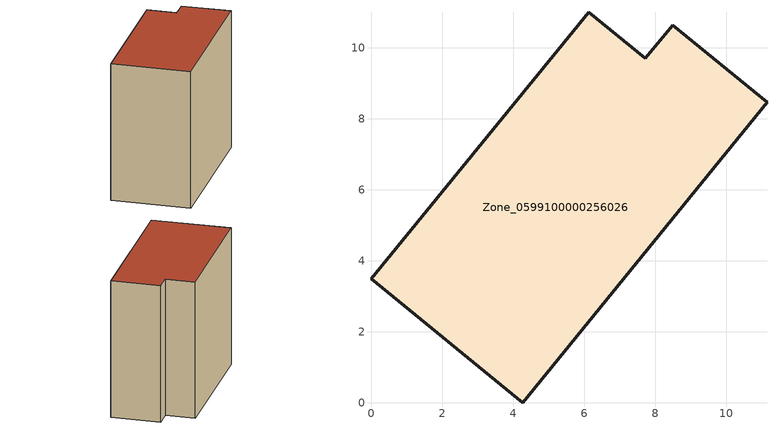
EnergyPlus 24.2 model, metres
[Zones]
Zone_0599100000256026
 floor ground (C_G): 4.26,0 0,3.49 6.12,11 7.71,9.71 8.48,10.64 11.14,8.46 z0
 wall outside (C_F): 11.14,8.46 8.48,10.64 7.71,9.71 6.12,11 0,3.49 4.26,0 11.14,8.46 z0:9.79
 roof outside (C_R): 0,3.49 4.26,0 11.14,8.46 8.48,10.64 7.71,9.71 6.12,11 z9.79
[BUILDING]
Pand.0599100000256026: North Axis=0; Terrain=City; Loads Convergence Tolerance Value=0.04; Temperature Convergence Tolerance Value=0.4; Solar Distribution=FullExterior; Maximum Number of Warmup Days=25; Minimum Number of Warmup Days=1
[Site:Location]
Rotterdam.The.Hague.AP_ZH_NLD Design_Conditions: Latitude=51.96; Longitude=4.45; Time Zone=1; Elevation=-4.5
[SITE:GROUNDTEMPERATURE:BUILDINGSURFACE]
18, 18, 18, 18, 18, 18, 18, 18, 18, 18, 18, 18
[MATERIAL] Thermal Absorptance=0.9; Solar Absorptance=0.7; Visible Absorptance=0.7
Name | Roughness | Thickness | Conductivity | Density | Specific Heat
G.TC.1946 | MediumSmooth | 0.15 | 1 | 540 | 1210
F.TC.1946 | Rough | 0.3 | 0.857143 | 1920 | 840
R.TC.1946 | MediumRough | 0.2 | 0.909091 | 1500 | 1000
[CONSTRUCTION]
C_G: G.TC.1946
C_F: F.TC.1946
C_R: R.TC.1946
[ZONE]
Zone_0599100000256026: Type=1; Multiplier=1; Ceiling Height=Autocalculate; Volume=Autocalculate; Floor Area=autocalculate; Part of Total Floor Area=Yes
[ZONEINFILTRATION:DESIGNFLOWRATE]
Infil_Zone_0599100000256026: Zone or ZoneList or Space or SpaceList=Zone_0599100000256026; Schedule=AlwaysOn; Design Flow Rate Calculation Method=Flow/Area; Flow Rate per Floor Area=0.003; Constant Term Coefficient=1; Temperature Term Coefficient=0; Velocity Term Coefficient=0; Velocity Squared Term Coefficient=0
[HVACTEMPLATE:ZONE:IDEALLOADSAIRSYSTEM]
Zone_0599100000256026: Maximum Heating Supply Air Temperature=50; Minimum Cooling Supply Air Temperature=13; Maximum Heating Supply Air Humidity Ratio=0.0156; Minimum Cooling Supply Air Humidity Ratio=0.0077; Heating Limit=NoLimit; Cooling Limit=NoLimit; Dehumidification Control Type=ConstantSensibleHeatRatio; Cooling Sensible Heat Ratio=0.7; Dehumidification Setpoint=60; Humidification Control Type=None; Humidification Setpoint=30; Outdoor Air Method=None; Outdoor Air Flow Rate per Person=0.00944; Outdoor Air Flow Rate per Zone Floor Area=0; Outdoor Air Flow Rate per Zone=0; Demand Controlled Ventilation Type=None; Outdoor Air Economizer Type=NoEconomizer; Heat Recovery Type=None; Sensible Heat Recovery Effectiveness=0.7; Latent Heat Recovery Effectiveness=0.65
[ZONECONTROL:THERMOSTAT]
ThermostatControl_Zone_0599100000256026: Zone or ZoneList=Zone_0599100000256026; Control Type Schedule=DualSetpointControlType; Control 1=Thermostat_Zone_0599100000256026; Temperature Difference Between Cutout And Setpoint=0
[THERMOSTATSETPOINT:DUALSETPOINT]
Thermostat_Zone_0599100000256026: Heating Setpoint Temperature Schedule=HeatingSetpoint_Zone_0599100000256026; Cooling Setpoint Temperature Schedule=CoolingSetpoint_Zone_0599100000256026
[SCHEDULE:COMPACT]
HeatingSetpoint_Zone_0599100000256026: Through: 12/31, For: AllDays, Until: 24:00, 21
CoolingSetpoint_Zone_0599100000256026: Through: 12/31, For: AllDays, Until: 24:00, 24
DualSetpointControlType: Through: 12/31, For: AllDays, Until: 24:00, 4
AlwaysOn: Through: 12/31, For: AllDays, Until: 24:00, 1
